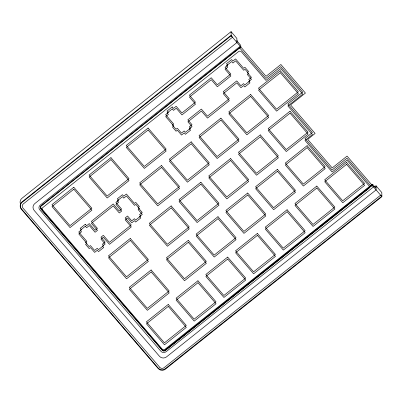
<?xml version="1.0" encoding="UTF-8"?>
<svg xmlns="http://www.w3.org/2000/svg" width="402" height="402" viewBox="0 0 402 402"><rect width="100%" height="100%" fill="white"/><g stroke="black" fill="none" stroke-linecap="round" stroke-linejoin="round"><path stroke-width="0.6" d="M236.914 40.316A2.025 0.337 51.5 0 0 238.215 42.366L240.718 45.336L240.828 46.783L240.2 46.265L40.18 205.181A3.377 3.251 -1.4 0 0 39.728 209.784L160.906 351.273A3.648 3.512 -1.4 0 0 166.066 351.73L373.533 186.91A2.025 0.337 51.5 0 1 372.232 184.865L372.217 184.317L164.991 349.283A2.01 1.935 -1.1 0 1 162.152 349.021L40.748 207.603A2.01 1.935 -1.2 0 1 40.411 207.025M374.533 186.98L376.006 185.804L376.106 189.91L166.549 356.881A5.055 4.869 -1.4 0 1 159.428 356.237L34.16 210.412A5.055 4.869 -1.4 0 1 34.838 203.553L236.969 42.506L236.868 38.401L231.085 31.668L21.934 198.307A5.055 4.869 -1.4 0 0 20.351 203.578M231.085 31.668L231.17 35.225L22.025 201.864A5.055 4.869 -1.4 0 0 21.346 208.718L158.192 368.026A5.055 4.869 -1.4 0 0 165.307 368.664L381.885 196.106L381.799 192.548L376.006 185.804M240.843 47.019L41.049 206.201A2.025 1.95 -1.4 0 0 40.778 208.945L162.177 350.263A2.025 1.95 -1.4 0 0 165.021 350.519L372.242 185.412M372.232 184.865L165.011 350.072A2.01 1.935 -1.6 0 1 162.167 349.81M240.833 46.743L41.044 205.829A2.01 1.935 -1.2 0 0 40.778 208.568M239.431 47.637L265.898 78.445L280.752 66.606L302.716 92.174L287.862 104.012L312.394 132.575L304.972 138.494L332.077 170.051L346.936 158.212L370.83 186.025A5.055 4.869 -1.4 0 1 371.056 186.317M40.773 208.573L162.503 350.232A2.025 1.95 -1.4 0 0 165.353 350.489L368.679 188.488A2.025 1.95 -1.4 0 0 368.951 185.744L346.981 160.177L332.127 172.016L305.017 140.459L312.444 134.539L287.907 105.977L302.766 94.138L280.802 68.571L265.943 80.41L241.411 51.848A2.025 1.95 -1.4 0 0 238.562 51.592L42.672 207.668A2.025 1.95 -1.4 0 0 42.401 210.412M159.765 367.327L22.919 208.025A3.015 2.904 -1.4 0 1 23.331 203.914L232.472 37.27A2.025 0.337 51.5 0 1 231.17 35.225M381.885 196.106A2.025 0.337 51.5 0 1 380.614 195.156L164.036 367.714A3.015 2.904 -1.4 0 1 159.77 367.322M376.056 187.724A2.025 0.337 51.5 0 1 374.78 186.769L373.493 185.272A2.025 0.337 51.5 0 0 372.217 184.317M231.185 35.773L22.035 202.412A5.055 4.869 -1.4 0 0 21.356 209.266L158.202 368.569A5.055 4.869 -1.4 0 0 165.322 369.212L381.9 196.653L347.057 156.097L332.203 167.93L307.671 139.373L315.098 133.459L290.561 104.892L305.414 93.058L280.877 64.491L266.018 76.325L231.185 35.773M172.207 106.937L167.061 111.042L168.327 112.51L165.634 114.655L173.709 124.057L172.423 125.077L176.031 129.278L177.312 128.253L181.473 133.097L184.166 130.952L185.352 132.333L190.498 128.233L189.312 126.851L192.005 124.705L187.845 119.861L201.377 109.083L207.432 116.128L229.266 98.731L223.21 91.686L236.743 80.902L240.904 85.747L243.592 83.606L244.778 84.983L249.928 80.882L248.743 79.501L251.431 77.355L247.27 72.516L248.557 71.491L244.949 67.29L243.667 68.315L235.592 58.918L232.899 61.059L231.637 59.591L226.487 63.692L227.753 65.164L225.06 67.305L230.818 74.008L217.286 84.792L211.231 77.742L189.397 95.138L195.452 102.188L181.92 112.967L176.166 106.264L173.473 108.409L172.207 106.937M73.807 187.237L51.969 204.633L70.003 225.628L91.837 208.226L73.807 187.237M110.947 157.644L89.113 175.041L107.143 196.03L128.982 178.634L110.947 157.644M148.092 128.047L126.253 145.449L144.288 166.438L166.121 149.041L148.092 128.047M172.257 108.902L167.111 113.007L168.373 114.475L165.679 116.62L173.754 126.022L172.468 127.042L176.076 131.243L177.362 130.218L181.523 135.062L184.211 132.916L185.397 134.298L190.548 130.198L189.362 128.816L192.05 126.67L187.895 121.826L201.422 111.047L207.477 118.093L229.311 100.696L223.261 93.651L236.788 82.867L240.949 87.711L243.642 85.566L244.828 86.948L249.974 82.847L248.788 81.465L251.481 79.32L247.32 74.481L248.607 73.455L244.999 69.255L243.712 70.28L235.637 60.883L232.949 63.024L231.688 61.556L226.537 65.657L227.798 67.129L225.11 69.27L230.869 75.973L217.336 86.757L211.281 79.707L189.442 97.103L195.503 104.153L181.97 114.932L176.212 108.228L173.518 110.374L172.257 108.902M73.852 189.201L52.019 206.598L70.048 227.592L91.887 210.191L73.852 189.201M110.997 159.609L89.159 177.006L107.193 197.995L129.027 180.598L110.997 159.609M148.137 130.012L126.303 147.413L144.333 168.403L166.172 151.006L148.137 130.012M85.33 224.271L80.179 228.376L81.44 229.843L78.752 231.989L86.827 241.391L85.541 242.416L89.149 246.612L90.435 245.587L94.596 250.431L97.284 248.285L98.47 249.667L103.621 245.567L102.435 244.185L105.123 242.044L100.962 237.2L103.339 235.306L109.394 242.351L131.233 224.954L125.178 217.904L127.555 216.01L131.715 220.854L134.409 218.708L135.595 220.09L140.74 215.99L139.554 214.608L142.243 212.462L138.082 207.623L139.373 206.598L135.765 202.397L134.479 203.422L126.404 194.02L123.715 196.166L122.449 194.694L117.304 198.799L118.565 200.266L115.876 202.412L121.63 209.115L119.253 211.01L113.198 203.96L91.365 221.361L97.415 228.406L95.038 230.301L89.279 223.602L86.591 225.743L85.33 224.271M161.483 165.488L139.65 182.89L157.679 203.879L179.518 186.483L161.483 165.488M191.196 141.816L169.363 159.212L187.392 180.207L209.231 162.805L191.196 141.816M220.909 118.143L199.075 135.539L217.11 156.529L238.944 139.132L220.909 118.143M250.627 94.465L228.788 111.862L246.823 132.856L268.657 115.459L250.627 94.465M280.34 70.792L258.501 88.189L276.536 109.183L298.369 91.782L280.34 70.792M85.375 226.236L80.229 230.341L81.49 231.808L78.802 233.954L86.877 243.356L85.586 244.381L89.194 248.577L90.48 247.552L94.641 252.396L97.334 250.25L98.52 251.632L103.666 247.531L102.48 246.15L105.168 244.009L101.008 239.165L103.389 237.265L109.444 244.315L131.278 226.919L125.223 219.869L127.605 217.974L131.766 222.819L134.454 220.673L135.64 222.055L140.79 217.954L139.605 216.572L142.293 214.427L138.132 209.588L139.419 208.558L135.816 204.362L134.524 205.387L126.449 195.985L123.761 198.131L122.499 196.658L117.354 200.764L118.615 202.231L115.922 204.377L121.68 211.075L119.299 212.975L113.248 205.924L91.41 223.321L97.465 230.371L95.083 232.266L89.329 225.562L86.641 227.708L85.375 226.236M161.534 167.453L139.695 184.85L157.73 205.844L179.563 188.448L161.534 167.453M191.246 143.78L169.408 161.177L187.443 182.171L209.276 164.77L191.246 143.78M220.959 120.103L199.126 137.504L217.155 158.494L238.994 141.097L220.959 120.103M250.672 96.43L228.838 113.826L246.868 134.821L268.707 117.424L250.672 96.43M280.385 72.757L258.551 90.154L276.586 111.143L298.42 93.746L280.385 72.757M130.308 238.441L108.47 255.843L126.504 276.832L148.338 259.436L130.308 238.441M171.162 205.889L149.328 223.286L167.358 244.28L189.196 226.884L171.162 205.889M200.874 182.217L179.041 199.613L197.075 220.603L218.909 203.206L200.874 182.217M230.592 158.539L208.754 175.94L226.788 196.93L248.622 179.533L230.592 158.539M260.305 134.866L238.466 152.263L256.501 173.257L278.335 155.855L260.305 134.866M290.018 111.193L268.184 128.59L286.214 149.579L308.053 132.183L290.018 111.193M130.354 240.406L108.52 257.803L126.55 278.797L148.388 261.401L130.354 240.406M171.212 207.854L149.373 225.251L167.408 246.245L189.242 228.849L171.212 207.854M200.925 184.181L179.091 201.578L197.121 222.567L218.959 205.171L200.925 184.181M230.637 160.504L208.804 177.905L226.834 198.895L248.672 181.498L230.637 160.504M260.35 136.831L238.517 154.227L256.551 175.222L278.385 157.82L260.35 136.831M290.068 113.158L268.229 130.555L286.264 151.544L308.098 134.147L290.068 113.158M151.127 269.963L129.293 287.365L147.323 308.354L169.162 290.958L151.127 269.963M188.272 240.371L166.433 257.767L184.468 278.762L206.306 261.36L188.272 240.371M217.984 216.693L196.146 234.095L214.181 255.084L236.019 237.688L217.984 216.693M247.702 193.02L225.864 210.422L243.893 231.411L265.732 214.01L247.702 193.02M277.415 169.348L255.577 186.744L273.606 207.739L295.445 190.337L277.415 169.348M307.128 145.67L285.289 163.071L303.324 184.061L325.158 166.664L307.128 145.67M151.177 271.928L129.338 289.324L147.373 310.319L169.207 292.922L151.177 271.928M188.322 242.336L166.483 259.732L184.513 280.727L206.352 263.325L188.322 242.336M218.035 218.658L196.196 236.059L214.231 257.049L236.064 239.652L218.035 218.658M247.748 194.985L225.909 212.382L243.944 233.376L265.782 215.974L247.748 194.985M277.46 171.312L255.622 188.709L273.656 209.703L295.495 192.302L277.46 171.312M307.173 147.635L285.34 165.036L303.369 186.025L325.208 168.629L307.173 147.635M168.237 304.445L146.398 321.841L164.433 342.836L186.267 325.434L168.237 304.445M197.95 280.767L176.111 298.168L194.146 319.158L215.985 301.761L197.95 280.767M227.663 257.094L205.829 274.496L223.859 295.485L245.697 278.083L227.663 257.094M257.38 233.421L235.542 250.818L253.572 271.812L275.41 254.411L257.38 233.421M287.093 209.743L265.255 227.145L283.284 248.134L305.123 230.738L287.093 209.743M316.806 186.071L294.967 203.472L313.002 224.462L334.836 207.065L316.806 186.071M346.519 162.398L324.68 179.794L342.715 200.789L364.554 183.387L346.519 162.398M168.287 306.409L146.449 323.806L164.478 344.8L186.317 327.399L168.287 306.409M198 282.732L176.161 300.133L194.191 321.123L216.03 303.726L198 282.732M227.713 259.059L205.874 276.46L223.909 297.45L245.743 280.048L227.713 259.059M257.426 235.386L235.587 252.783L253.622 273.777L275.46 256.375L257.426 235.386M287.139 211.708L265.305 229.11L283.335 250.099L305.173 232.703L287.139 211.708M316.851 188.035L295.018 205.437L313.047 226.426L334.886 209.03L316.851 188.035M346.569 164.363L324.731 181.759L342.76 202.754L364.599 185.352L346.569 164.363"/></g></svg>
